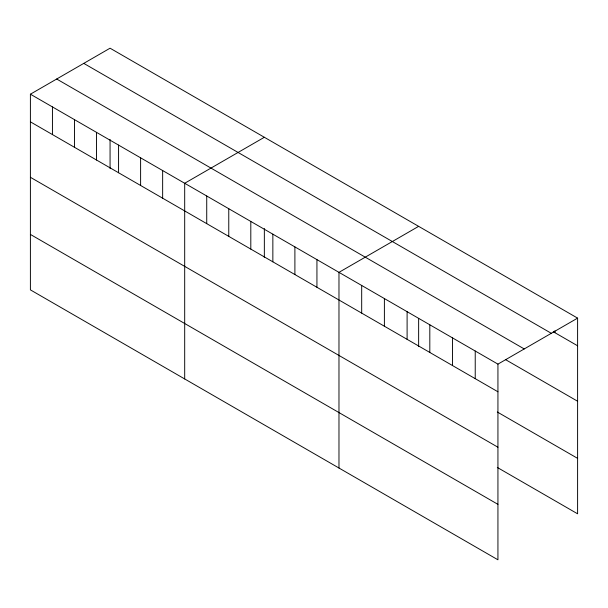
<?xml version="1.0" encoding="UTF-8"?>
<svg xmlns="http://www.w3.org/2000/svg" width="608" height="608" viewBox="0 0 608 608"><rect width="100%" height="100%" fill="white"/><g stroke="black" fill="none" stroke-linecap="round" stroke-linejoin="round"><path stroke-width="0.91" d="M30.4 94.194L497.937 364.124L497.937 559.801L30.4 289.872L30.4 94.194L110.063 48.199L577.6 318.128L577.6 513.806L497.306 467.453M264.351 137.279L184.688 183.266L184.688 378.944M418.638 226.351L338.975 272.346L338.975 468.023M497.937 364.124L577.6 318.128M553.272 331.74L577.6 345.785M83.775 63.376L551.312 333.306M56.688 79.017L524.225 348.946M505.415 359.556L577.6 401.234M30.4 121.843L497.937 391.78M497.306 412.004L577.6 458.356M30.4 177.293L497.937 447.222M30.4 234.422L497.937 504.351M554.891 330.828L554.891 332.675M475.228 351.014L475.228 378.662M452.519 337.904L452.519 365.552M429.81 324.794L429.81 352.442M418.638 318.524L418.638 346.636M407.102 311.676L407.102 339.332M384.393 298.566L384.393 326.222M361.684 285.456L361.684 313.112M316.935 259.624L316.935 287.272M294.895 246.894L294.895 274.55M272.855 234.171L272.855 261.828M264.351 228.54L264.351 257.556M250.808 221.449L250.808 249.098M228.768 208.719L228.768 236.375M206.728 195.996L206.728 223.645M162.648 170.544L162.648 198.2M140.608 157.822L140.608 185.47M118.568 145.092L118.568 172.748M110.063 139.46L110.063 168.477M96.52 132.369L96.52 160.026M74.48 119.647L74.48 147.296M52.44 106.917L52.44 134.573"/></g></svg>
